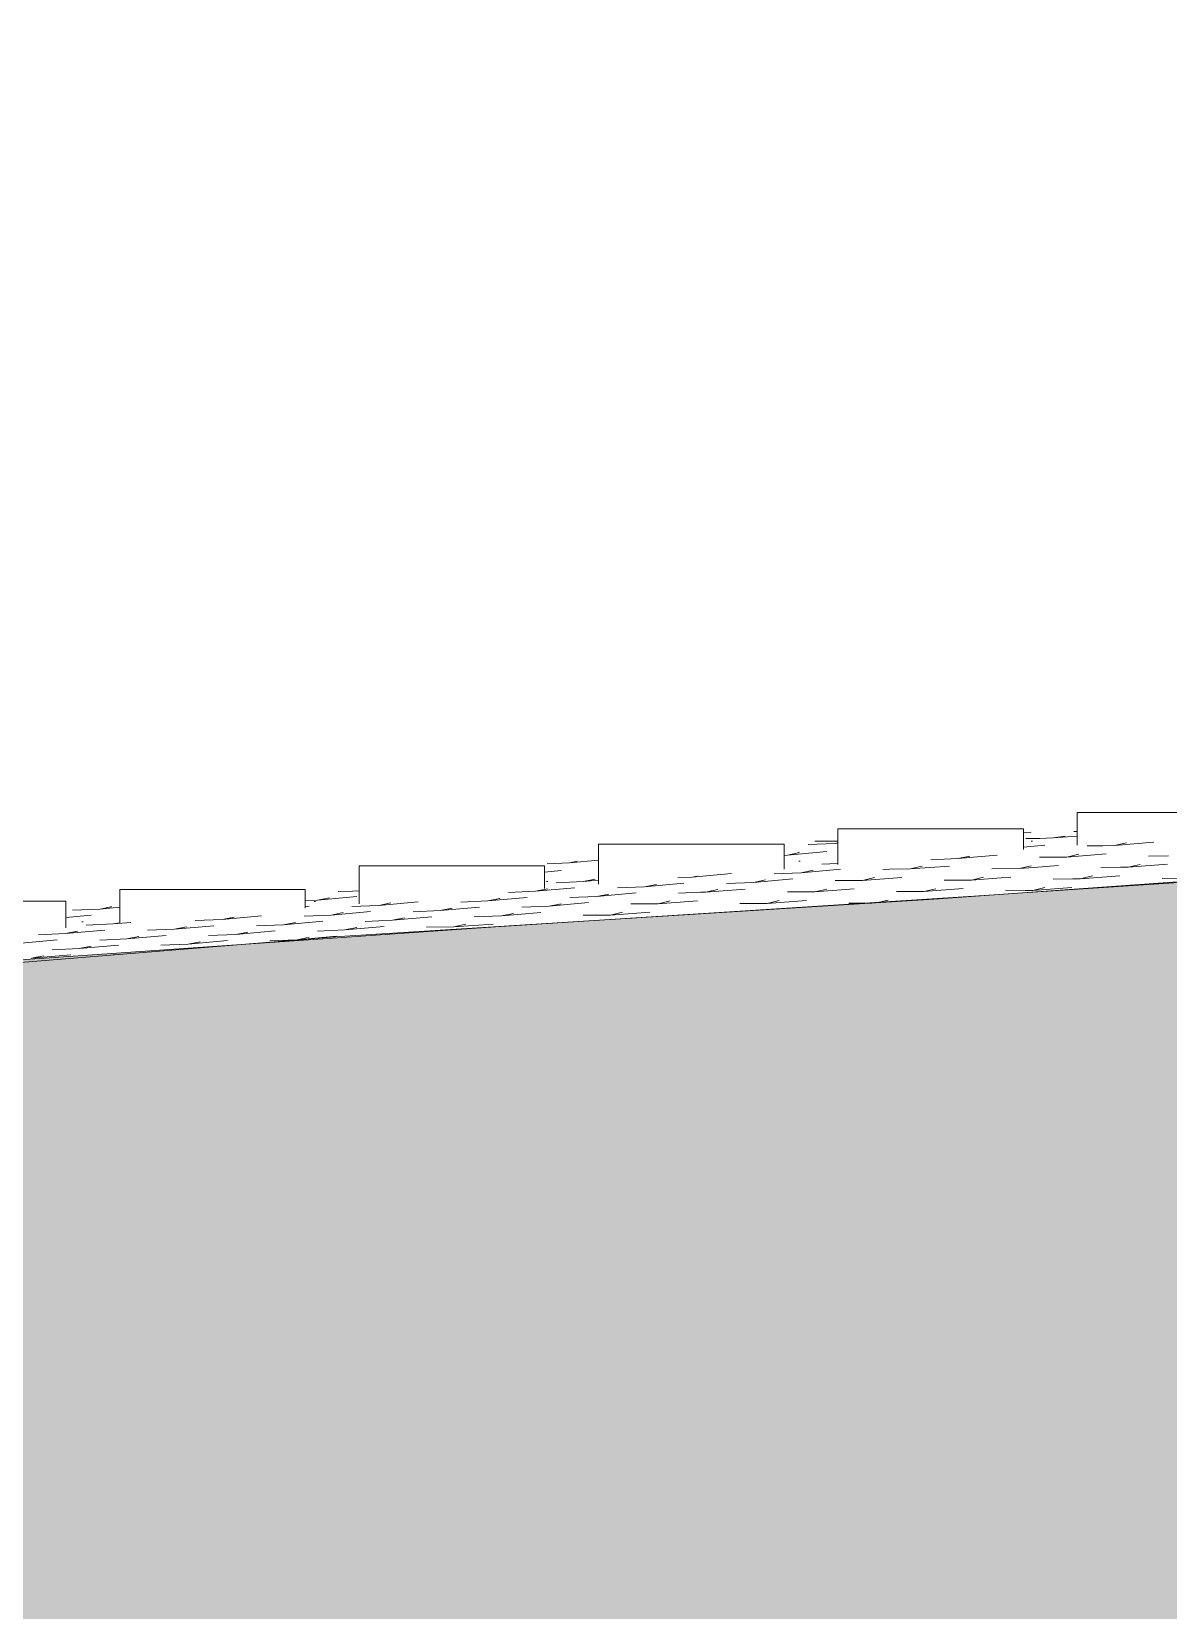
# Model space of a CAD drawing. Header units: metres. Extents: x -111189 to -108577, y -72951 to -72647.
# Drawn here: x -108817.408 to -108814.955, y -72944.842 to -72941.436 of the extents above; entities that cross this region are included whole.
import ezdxf

# ---------------------------------------------------------------- set-up
doc = ezdxf.new("R2010")
doc.units = ezdxf.units.M
doc.header["$MEASUREMENT"] = 0
for name, color, linetype in [('00 - DESENHO 2D', 7, 'Continuous'), ('01 - TERRENO PROPOSTO', 7, 'Continuous'), ('03 - LAJES', 7, 'Continuous'), ('06 - FORRA', 7, 'Continuous')]:
    doc.layers.add(name, color=color, linetype=linetype)
pattern_1 = [(360, (-108649.912126, -72941.96242), (0.021783658, 0.043567315), [0, -0.043567315])]

# ---------------------------------------------------------------- blocks, each defined once
blk = doc.blocks.new('Corte Elem_1645_1', base_point=(-108649.9121, -72941.9624))
at = {"layer": '06 - FORRA', "linetype": 'Continuous', "lineweight": 13}
h = blk.add_hatch(dxfattribs=at)
h.set_pattern_fill('DOTS_0001', color=251, style=0, pattern_type=2)
h.set_pattern_definition(pattern_1)
h.paths.add_polyline_path([(-108814.1422, -72941.3624), (-108814.5422, -72941.3624), (-108814.5421, -72941.3625)])
h = blk.add_hatch(dxfattribs=at)
h.set_pattern_fill('DOTS_0001', color=251, style=0, pattern_type=2)
h.set_pattern_definition(pattern_1)
h.paths.add_polyline_path([(-108814.2358, -72943.0462), (-108814.2358, -72943.0919), (-108814.1969, -72943.0891)])
h = blk.add_hatch(dxfattribs=at)
h.set_pattern_fill('DOTS_0001', color=251, style=0, pattern_type=2)
h.set_pattern_definition(pattern_1)
h.paths.add_polyline_path([(-108814.7455, -72943.1276), (-108814.7521, -72943.1203), (-108814.7521, -72943.128)])
h = blk.add_hatch(dxfattribs=at)
h.set_pattern_fill('DOTS_0001', color=251, style=0, pattern_type=2)
h.set_pattern_definition(pattern_1)
h.paths.add_polyline_path([(-108815.2684, -72943.164), (-108815.2612, -72943.1635), (-108815.2684, -72943.1556)])
at = {"layer": '06 - FORRA', "color": 7, "linetype": 'Continuous', "lineweight": 13}
blk.add_line((-108814.5422, -72941.3624), (-108815.9521, -72941.3624), dxfattribs=at)
blk = doc.blocks.new('Corte Elem_1690_1', base_point=(-108649.9121, -72941.9624))
at = {"layer": '01 - TERRENO PROPOSTO', "linetype": 'Continuous', "lineweight": 13}
h = blk.add_hatch(dxfattribs=at)
h.set_pattern_fill('DOTS_0001', color=251, style=0, pattern_type=2)
h.set_pattern_definition(pattern_1)
h.paths.add_polyline_path([(-108815.2684, -72943.164), (-108815.2684, -72943.1653), (-108815.2602, -72943.1647), (-108815.2612, -72943.1635)])
h = blk.add_hatch(dxfattribs=at)
h.set_pattern_fill('DOTS_0001', color=251, style=0, pattern_type=2)
h.set_pattern_definition(pattern_1)
h.paths.add_polyline_path([(-108815.2684, -72943.1653), (-108815.2684, -72943.1803), (-108815.248, -72943.1781), (-108815.2602, -72943.1647)])
h = blk.add_hatch(dxfattribs=at)
h.set_pattern_fill('DOTS_0001', color=251, style=0, pattern_type=2)
h.set_pattern_definition(pattern_1)
h.paths.add_polyline_path([(-108815.2684, -72943.1803), (-108815.2684, -72943.1811), (-108815.2466, -72943.1796), (-108815.248, -72943.1781)])
h = blk.add_hatch(dxfattribs=at)
h.set_pattern_fill('DOTS_0001', color=251, style=0, pattern_type=2)
h.set_pattern_definition(pattern_1)
h.paths.add_polyline_path([(-108815.7829, -72943.1907), (-108815.7846, -72943.1888), (-108815.7846, -72943.1909)])
h = blk.add_hatch(dxfattribs=at)
h.set_pattern_fill('DOTS_0001', color=251, style=0, pattern_type=2)
h.set_pattern_definition(pattern_1)
h.paths.add_polyline_path([(-108815.7846, -72943.1909), (-108815.7846, -72943.1985), (-108815.7762, -72943.198), (-108815.7829, -72943.1907)])
h = blk.add_hatch(dxfattribs=at)
h.set_pattern_fill('DOTS_0001', color=251, style=0, pattern_type=2)
h.set_pattern_definition(pattern_1)
h.paths.add_polyline_path([(-108815.7762, -72943.198), (-108815.7846, -72943.1985), (-108815.7846, -72943.2011), (-108815.7741, -72943.2004)])
h = blk.add_hatch(dxfattribs=at)
h.set_pattern_fill('DOTS_0001', color=251, style=0, pattern_type=2)
h.set_pattern_definition(pattern_1)
h.paths.add_polyline_path([(-108815.7741, -72943.2004), (-108815.7846, -72943.2011), (-108815.7846, -72943.2096), (-108815.7666, -72943.2087)])
h = blk.add_hatch(dxfattribs=at)
h.set_pattern_fill('DOTS_0001', color=251, style=0, pattern_type=2)
h.set_pattern_definition(pattern_1)
h.paths.add_polyline_path([(-108815.7666, -72943.2087), (-108815.7846, -72943.2096), (-108815.7846, -72943.2178), (-108815.76, -72943.216)])
h = blk.add_hatch(dxfattribs=at)
h.set_pattern_fill('DOTS_0001', color=251, style=0, pattern_type=2)
h.set_pattern_definition(pattern_1)
h.paths.add_polyline_path([(-108815.2466, -72943.1796), (-108815.2684, -72943.1811), (-108815.2684, -72943.1812), (-108815.2464, -72943.1799)])
h = blk.add_hatch(dxfattribs=at)
h.set_pattern_fill('DOTS_0001', color=251, style=0, pattern_type=2)
h.set_pattern_definition(pattern_1)
h.paths.add_polyline_path([(-108815.2464, -72943.1799), (-108815.2684, -72943.1812), (-108815.2684, -72943.1824), (-108815.2441, -72943.1824)])
h = blk.add_hatch(dxfattribs=at)
h.set_pattern_fill('DOTS_0001', color=251, style=0, pattern_type=2)
h.set_pattern_definition(pattern_1)
h.paths.add_polyline_path([(-108815.2441, -72943.1824), (-108815.2684, -72943.1824), (-108815.2684, -72943.1957), (-108815.2341, -72943.1934)])
h = blk.add_hatch(dxfattribs=at)
h.set_pattern_fill('DOTS_0001', color=251, style=0, pattern_type=2)
h.set_pattern_definition(pattern_1)
h.paths.add_polyline_path([(-108815.2684, -72943.1957), (-108815.2684, -72943.2004), (-108815.233, -72943.1947), (-108815.2341, -72943.1934)])
h = blk.add_hatch(dxfattribs=at)
h.set_pattern_fill('DOTS_0001', color=251, style=0, pattern_type=2)
h.set_pattern_definition(pattern_1)
h.paths.add_polyline_path([(-108816.3009, -72943.2358), (-108816.3009, -72943.2379), (-108816.299, -72943.2378)])
h = blk.add_hatch(dxfattribs=at)
h.set_pattern_fill('DOTS_0001', color=251, style=0, pattern_type=2)
h.set_pattern_definition(pattern_1)
h.paths.add_polyline_path([(-108816.3009, -72943.2379), (-108816.3009, -72943.2545), (-108816.2849, -72943.2534), (-108816.299, -72943.2378)])
h = blk.add_hatch(dxfattribs=at)
h.set_pattern_fill('DOTS_0001', color=251, style=0, pattern_type=2)
h.set_pattern_definition(pattern_1)
h.paths.add_polyline_path([(-108815.76, -72943.216), (-108815.7846, -72943.2178), (-108815.7846, -72943.2293), (-108815.7499, -72943.2271)])
h = blk.add_hatch(dxfattribs=at)
h.set_pattern_fill('DOTS_0001', color=251, style=0, pattern_type=2)
h.set_pattern_definition(pattern_1)
h.paths.add_polyline_path([(-108815.7499, -72943.2271), (-108815.7846, -72943.2293), (-108815.7846, -72943.2426), (-108815.7421, -72943.2357)])
h = blk.add_hatch(dxfattribs=at)
h.set_pattern_fill('DOTS_0001', color=251, style=0, pattern_type=2)
h.set_pattern_definition(pattern_1)
h.paths.add_polyline_path([(-108816.3009, -72943.2545), (-108816.3009, -72943.263), (-108816.2776, -72943.2614), (-108816.2849, -72943.2534)])
h = blk.add_hatch(dxfattribs=at)
h.set_pattern_fill('DOTS_0001', color=251, style=0, pattern_type=2)
h.set_pattern_definition(pattern_1)
h.paths.add_polyline_path([(-108816.2776, -72943.2614), (-108816.3009, -72943.263), (-108816.3009, -72943.2848), (-108816.2622, -72943.2785)])
h = blk.add_hatch(dxfattribs=at)
h.set_pattern_fill('DOTS_0001', color=251, style=0, pattern_type=2)
h.set_pattern_definition(pattern_1)
h.paths.add_polyline_path([(-108816.8136, -72943.291), (-108816.8171, -72943.2871), (-108816.8171, -72943.2912)])
h = blk.add_hatch(dxfattribs=at)
h.set_pattern_fill('DOTS_0001', color=251, style=0, pattern_type=2)
h.set_pattern_definition(pattern_1)
h.paths.add_polyline_path([(-108816.8171, -72943.2912), (-108816.8171, -72943.2966), (-108816.809, -72943.2961), (-108816.8136, -72943.291)])
h = blk.add_hatch(dxfattribs=at)
h.set_pattern_fill('DOTS_0001', color=251, style=0, pattern_type=2)
h.set_pattern_definition(pattern_1)
h.paths.add_polyline_path([(-108816.8171, -72943.2966), (-108816.8171, -72943.327), (-108816.7856, -72943.3218), (-108816.809, -72943.2961)])
h = blk.add_hatch(dxfattribs=at)
h.set_pattern_fill('DOTS_0001', color=251, style=0, pattern_type=2)
h.set_pattern_definition(pattern_1)
h.paths.add_polyline_path([(-108817.3334, -72943.3219), (-108817.3334, -72943.3279), (-108817.3199, -72943.327), (-108817.3251, -72943.3212)])
h = blk.add_hatch(dxfattribs=at)
h.set_pattern_fill('DOTS_0001', color=251, style=0, pattern_type=2)
h.set_pattern_definition(pattern_1)
h.paths.add_polyline_path([(-108817.3334, -72943.3279), (-108817.3334, -72943.3302), (-108817.3178, -72943.3292), (-108817.3199, -72943.327)])
h = blk.add_hatch(dxfattribs=at)
h.set_pattern_fill('DOTS_0001', color=251, style=0, pattern_type=2)
h.set_pattern_definition(pattern_1)
h.paths.add_polyline_path([(-108817.3334, -72943.3302), (-108817.3334, -72943.3691), (-108817.2883, -72943.3618), (-108817.3178, -72943.3292)])
at = {"layer": '01 - TERRENO PROPOSTO', "color": 7, "linetype": 'Continuous', "lineweight": 13}
for p, q in [((-108815.2684, -72943.1646), (-108815.2516, -72943.1634)), ((-108815.2329, -72943.1764), (-108815.2627, -72943.177)), ((-108815.2039, -72943.1754), (-108815.2329, -72943.1764)), ((-108815.2039, -72943.1754), (-108815.1782, -72943.1717)), ((-108815.2039, -72943.1754), (-108815.1521, -72943.1718)), ((-108815.1521, -72943.1614), (-108815.1598, -72943.1615)), ((-108815.7768, -72943.213), (-108815.7846, -72943.2133)), ((-108815.7768, -72943.213), (-108815.6924, -72943.2046)), ((-108815.7768, -72943.213), (-108815.7573, -72943.2081)), ((-108815.7573, -72943.2081), (-108815.7511, -72943.2065)), ((-108815.674, -72943.1873), (-108815.7328, -72943.1896)), ((-108815.7178, -72943.1824), (-108815.6734, -72943.1824)), ((-108815.674, -72943.1873), (-108815.6684, -72943.186)), ((-108815.674, -72943.1873), (-108815.6684, -72943.1868)), ((-108815.6734, -72943.1824), (-108815.6684, -72943.1824)), ((-108815.4096, -72943.22), (-108815.3251, -72943.2124)), ((-108815.2684, -72943.1956), (-108815.2222, -72943.1908)), ((-108815.1745, -72943.2171), (-108815.09, -72943.21)), ((-108815.1745, -72943.2171), (-108815.1488, -72943.2108)), ((-108815.0967, -72943.1924), (-108815.1304, -72943.1926)), ((-108815.0717, -72943.1921), (-108815.0967, -72943.1924)), ((-108815.0717, -72943.1921), (-108814.9872, -72943.185)), ((-108815.0717, -72943.1921), (-108815.046, -72943.1858)), ((-108816.3009, -72943.2497), (-108816.2653, -72943.2461)), ((-108816.247, -72943.2291), (-108816.2957, -72943.2311)), ((-108816.247, -72943.2291), (-108816.1846, -72943.2232)), ((-108816.247, -72943.2291), (-108816.2306, -72943.2255)), ((-108815.7474, -72943.2505), (-108815.663, -72943.2429)), ((-108815.7474, -72943.2505), (-108815.7217, -72943.2452)), ((-108815.6684, -72943.2305), (-108815.7034, -72943.232)), ((-108815.5565, -72943.2427), (-108815.5712, -72943.2433)), ((-108815.5124, -72943.2425), (-108815.5565, -72943.2427)), ((-108815.5124, -72943.2425), (-108815.4279, -72943.2362)), ((-108815.5124, -72943.2425), (-108815.4867, -72943.2364)), ((-108815.4096, -72943.22), (-108815.4683, -72943.2224)), ((-108815.4096, -72943.22), (-108815.3838, -72943.2148)), ((-108815.2773, -72943.2418), (-108815.3361, -72943.242)), ((-108815.2773, -72943.2418), (-108815.2516, -72943.2356)), ((-108815.2773, -72943.2418), (-108815.2455, -72943.2394)), ((-108815.2455, -72943.2394), (-108815.1929, -72943.2349)), ((-108815.1748, -72943.2171), (-108815.2333, -72943.2173)), ((-108815.1745, -72943.2171), (-108815.1748, -72943.2171)), ((-108815.0586, -72943.2389), (-108815.101, -72943.2395)), ((-108815.0423, -72943.2388), (-108815.0586, -72943.2389)), ((-108815.0423, -72943.2388), (-108814.9578, -72943.2322)), ((-108815.0423, -72943.2388), (-108815.0166, -72943.2325)), ((-108814.9555, -72943.2139), (-108814.9982, -72943.2145)), ((-108816.2176, -72943.2697), (-108816.2763, -72943.2721)), ((-108816.2176, -72943.2697), (-108816.1919, -72943.2644)), ((-108816.2176, -72943.2697), (-108816.1846, -72943.2667)), ((-108816.0853, -72943.281), (-108816.1441, -72943.2834)), ((-108816.0853, -72943.281), (-108816.0009, -72943.2733)), ((-108816.0853, -72943.281), (-108816.0596, -72943.2757)), ((-108815.9825, -72943.2601), (-108816.0139, -72943.2613)), ((-108815.9825, -72943.2601), (-108815.898, -72943.2524)), ((-108815.9825, -72943.2601), (-108815.972, -72943.2579)), ((-108815.8503, -72943.2714), (-108815.909, -72943.2738)), ((-108815.8503, -72943.2714), (-108815.7658, -72943.2637)), ((-108815.8503, -72943.2714), (-108815.8246, -72943.2661)), ((-108815.7474, -72943.2505), (-108815.8062, -72943.2529)), ((-108815.6152, -72943.2672), (-108815.674, -72943.2674)), ((-108815.6152, -72943.2672), (-108815.5307, -72943.2609)), ((-108815.6152, -72943.2672), (-108815.5895, -72943.2611)), ((-108815.3802, -72943.2665), (-108815.4389, -72943.2667)), ((-108815.3802, -72943.2665), (-108815.3544, -72943.2603)), ((-108815.3802, -72943.2665), (-108815.3162, -72943.2617)), ((-108815.3162, -72943.2617), (-108815.2957, -72943.2599)), ((-108815.1617, -72943.2638), (-108815.2039, -72943.2645)), ((-108815.1451, -72943.2638), (-108815.1617, -72943.2638)), ((-108815.1451, -72943.2638), (-108815.0606, -72943.2572)), ((-108815.1451, -72943.2638), (-108815.1194, -72943.2575)), ((-108814.91, -72943.2624), (-108814.9688, -72943.2628)), ((-108816.7905, -72943.3097), (-108816.8171, -72943.3108)), ((-108816.7905, -72943.3097), (-108816.7061, -72943.3021)), ((-108816.7905, -72943.3097), (-108816.7648, -72943.3045)), ((-108816.7152, -72943.29), (-108816.7465, -72943.2908)), ((-108816.7009, -72943.2894), (-108816.7152, -72943.29)), ((-108816.6583, -72943.321), (-108816.5738, -72943.3134)), ((-108816.4232, -72943.3114), (-108816.482, -72943.3138)), ((-108816.4232, -72943.3114), (-108816.3388, -72943.3038)), ((-108816.4232, -72943.3114), (-108816.3975, -72943.3062)), ((-108816.3204, -72943.2906), (-108816.3792, -72943.293)), ((-108816.3204, -72943.2906), (-108816.2359, -72943.2829)), ((-108816.3204, -72943.2906), (-108816.2947, -72943.2853)), ((-108816.291, -72943.3227), (-108816.2065, -72943.3151)), ((-108816.1882, -72943.3019), (-108816.2469, -72943.3043)), ((-108816.1882, -72943.3019), (-108816.1037, -72943.2942)), ((-108816.1882, -72943.3019), (-108816.1625, -72943.2966)), ((-108816.0559, -72943.3174), (-108815.9715, -72943.311)), ((-108816.0559, -72943.3174), (-108816.0302, -72943.3112)), ((-108815.965, -72943.2927), (-108816.0119, -72943.2947)), ((-108815.9531, -72943.2927), (-108815.965, -72943.2927)), ((-108815.9531, -72943.2927), (-108815.8686, -72943.2863)), ((-108815.9531, -72943.2927), (-108815.9411, -72943.2898)), ((-108815.9411, -72943.2898), (-108815.9274, -72943.287)), ((-108815.8209, -72943.3166), (-108815.7364, -72943.3103)), ((-108815.8209, -72943.3166), (-108815.7952, -72943.3105)), ((-108815.7181, -72943.2919), (-108815.7768, -72943.2921)), ((-108815.7181, -72943.2919), (-108815.6336, -72943.2856)), ((-108815.7181, -72943.2919), (-108815.6923, -72943.2858)), ((-108815.5826, -72943.3151), (-108815.5601, -72943.3097)), ((-108815.483, -72943.2912), (-108815.5418, -72943.2914)), ((-108815.5404, -72943.3125), (-108815.5013, -72943.3095)), ((-108815.483, -72943.2912), (-108815.3985, -72943.2848)), ((-108815.483, -72943.2912), (-108815.4573, -72943.285)), ((-108815.2648, -72943.2888), (-108815.3067, -72943.2894)), ((-108815.2479, -72943.2887), (-108815.2648, -72943.2888)), ((-108815.2479, -72943.2887), (-108815.1635, -72943.2822)), ((-108815.2479, -72943.2887), (-108815.2222, -72943.2825)), ((-108817.3334, -72943.3471), (-108817.279, -72943.3422)), ((-108817.2606, -72943.3289), (-108817.3194, -72943.3313)), ((-108817.2606, -72943.3289), (-108817.2359, -72943.3239)), ((-108817.2606, -72943.3289), (-108817.2171, -72943.325)), ((-108817.2359, -72943.3239), (-108817.2349, -72943.3236)), ((-108816.9962, -72943.3515), (-108816.9117, -72943.3439)), ((-108816.9962, -72943.3515), (-108816.9705, -72943.3463)), ((-108816.7611, -72943.3419), (-108816.8199, -72943.3443)), ((-108816.8171, -72943.3238), (-108816.8089, -72943.323)), ((-108816.7611, -72943.3419), (-108816.6767, -72943.3343)), ((-108816.7611, -72943.3419), (-108816.7354, -72943.3367)), ((-108816.6583, -72943.321), (-108816.7171, -72943.3234)), ((-108816.6583, -72943.321), (-108816.6326, -72943.3158)), ((-108816.6289, -72943.3532), (-108816.5444, -72943.3456)), ((-108816.6289, -72943.3532), (-108816.6032, -72943.348)), ((-108816.5261, -72943.3323), (-108816.5848, -72943.3347)), ((-108816.5261, -72943.3323), (-108816.4416, -72943.3247)), ((-108816.5261, -72943.3323), (-108816.5004, -72943.3271)), ((-108816.3938, -72943.3436), (-108816.4526, -72943.346)), ((-108816.3938, -72943.3436), (-108816.3681, -72943.3384)), ((-108816.3938, -72943.3436), (-108816.3423, -72943.339)), ((-108816.291, -72943.3227), (-108816.3498, -72943.3251)), ((-108816.3423, -72943.339), (-108816.3094, -72943.3365)), ((-108816.291, -72943.3227), (-108816.2653, -72943.3175)), ((-108816.1588, -72943.3421), (-108816.2175, -72943.3423)), ((-108816.1588, -72943.3421), (-108816.0743, -72943.3357)), ((-108816.1588, -72943.3421), (-108816.1331, -72943.3359)), ((-108816.0559, -72943.3174), (-108816.1147, -72943.3176)), ((-108815.8209, -72943.3166), (-108815.8796, -72943.3168)), ((-108815.5953, -72943.3159), (-108815.6446, -72943.3161)), ((-108817.3341, -72943.382), (-108817.3928, -72943.3844)), ((-108817.3341, -72943.382), (-108817.2496, -72943.3744)), ((-108817.3341, -72943.382), (-108817.3084, -72943.3768)), ((-108817.2313, -72943.3611), (-108817.29, -72943.3635)), ((-108817.2313, -72943.3611), (-108817.1936, -72943.3577)), ((-108817.2313, -72943.3611), (-108817.2171, -72943.3583)), ((-108817.099, -72943.3724), (-108817.1578, -72943.3748)), ((-108817.099, -72943.3724), (-108817.0145, -72943.3648)), ((-108817.099, -72943.3724), (-108817.0733, -72943.3672)), ((-108816.9962, -72943.3515), (-108817.055, -72943.3539)), ((-108816.9668, -72943.3837), (-108817.0256, -72943.3861)), ((-108816.9668, -72943.3837), (-108816.8823, -72943.3761)), ((-108816.9668, -72943.3837), (-108816.9411, -72943.3785)), ((-108816.864, -72943.3628), (-108816.9227, -72943.3652)), ((-108816.864, -72943.3628), (-108816.7795, -72943.3552)), ((-108816.864, -72943.3628), (-108816.8383, -72943.3576)), ((-108816.7317, -72943.3741), (-108816.7905, -72943.3765)), ((-108816.7317, -72943.3741), (-108816.6473, -72943.3665)), ((-108816.7317, -72943.3741), (-108816.706, -72943.3689)), ((-108816.6289, -72943.3532), (-108816.6877, -72943.3556)), ((-108816.4967, -72943.3676), (-108816.5554, -72943.3678)), ((-108816.4967, -72943.3676), (-108816.4122, -72943.3612)), ((-108816.4967, -72943.3676), (-108816.471, -72943.3614)), ((-108817.4369, -72943.4029), (-108817.3524, -72943.3953)), ((-108817.3047, -72943.4142), (-108817.3634, -72943.4166)), ((-108817.3047, -72943.4142), (-108817.2202, -72943.4066)), ((-108817.3047, -72943.4142), (-108817.279, -72943.409)), ((-108817.2019, -72943.3933), (-108817.2606, -72943.3957)), ((-108817.2019, -72943.3933), (-108817.1174, -72943.3857)), ((-108817.2019, -72943.3933), (-108817.1761, -72943.3881)), ((-108817.0696, -72943.4046), (-108817.1284, -72943.407)), ((-108817.0696, -72943.4046), (-108816.9851, -72943.397)), ((-108817.0696, -72943.4046), (-108817.0439, -72943.3994)), ((-108816.8346, -72943.395), (-108816.8933, -72943.3974)), ((-108816.8346, -72943.395), (-108816.7501, -72943.3874)), ((-108816.8346, -72943.395), (-108816.8089, -72943.3898)), ((-108817.4075, -72943.4351), (-108817.323, -72943.4275)), ((-108817.4075, -72943.4351), (-108817.3818, -72943.4299)), ((-108817.229, -72943.4278), (-108817.2312, -72943.4279)), ((-108817.1534, -72943.4216), (-108817.1467, -72943.4203))]:
    blk.add_line(p, q, dxfattribs=at)
at = {"layer": '01 - TERRENO PROPOSTO', "color": 7, "linetype": 'Continuous', "lineweight": 20, "flags": 128}
blk.add_lwpolyline([(-108814.1422, -72943.1229), (-108814.171, -72943.1272), (-108814.9441, -72943.2725), (-108815.2911, -72943.2952), (-108815.4616, -72943.3075), (-108816.7433, -72943.3881), (-108818.164, -72943.5042), (-108820.2926, -72943.6526), (-108820.6806, -72943.6824), (-108820.7624, -72943.6893), (-108820.7784, -72943.6906), (-108821.1911, -72943.7278), (-108821.2878, -72943.7354), (-108821.7623, -72943.7787), (-108823.2192, -72943.9165), (-108824.0998, -72943.9858), (-108825.9132, -72944.1626), (-108826.1302, -72944.1824), (-108826.275, -72944.1824)], dxfattribs=at)
blk = doc.blocks.new('Corte Elem_1805_1', base_point=(-108649.9121, -72941.9624))
at = {"layer": '06 - FORRA', "linetype": 'Continuous', "lineweight": 13}
h = blk.add_hatch(dxfattribs=at)
h.set_pattern_fill('DOTS_0001', color=251, style=0, pattern_type=2)
h.set_pattern_definition(pattern_1)
h.paths.add_polyline_path([(-108817.3251, -72943.3212), (-108817.3334, -72943.3121), (-108817.3334, -72943.3219)])
h = blk.add_hatch(dxfattribs=at)
h.set_pattern_fill('DOTS_0001', color=251, style=0, pattern_type=2)
h.set_pattern_definition(pattern_1)
h.paths.add_polyline_path([(-108817.8497, -72943.3371), (-108817.8497, -72943.3667), (-108817.8247, -72943.3646)])
at = {"layer": '06 - FORRA', "color": 7, "linetype": 'Continuous', "lineweight": 13}
blk.add_line((-108815.9521, -72941.3624), (-108817.9492, -72941.3624), dxfattribs=at)
blk = doc.blocks.new('Corte Elem_1816_1', base_point=(-108649.9121, -72941.9624))
at = {"layer": '03 - LAJES', "color": 7, "linetype": 'Continuous', "lineweight": 13}
for p, q in [((-108817.7334, -72943.4018), (-108817.7334, -72943.3121)), ((-108817.7334, -72943.3121), (-108817.3334, -72943.3121)), ((-108817.3334, -72943.3691), (-108817.3334, -72943.3121))]:
    blk.add_line(p, q, dxfattribs=at)
blk = doc.blocks.new('Corte Elem_1817_1', base_point=(-108649.9121, -72941.9624))
at = {"layer": '03 - LAJES', "color": 7, "linetype": 'Continuous', "lineweight": 13}
for p, q in [((-108817.2171, -72943.3596), (-108817.2171, -72943.2871)), ((-108817.2171, -72943.2871), (-108816.8171, -72943.2871)), ((-108816.8171, -72943.327), (-108816.8171, -72943.2871))]:
    blk.add_line(p, q, dxfattribs=at)
blk = doc.blocks.new('Corte Elem_1818_1', base_point=(-108649.9121, -72941.9624))
at = {"layer": '03 - LAJES', "color": 7, "linetype": 'Continuous', "lineweight": 13}
for p, q in [((-108816.7009, -72943.3175), (-108816.7009, -72943.2358)), ((-108816.7009, -72943.2358), (-108816.3009, -72943.2358)), ((-108816.3009, -72943.2848), (-108816.3009, -72943.2358))]:
    blk.add_line(p, q, dxfattribs=at)
blk = doc.blocks.new('Corte Elem_1819_1', base_point=(-108649.9121, -72941.9624))
at = {"layer": '03 - LAJES', "color": 7, "linetype": 'Continuous', "lineweight": 13}
for p, q in [((-108816.1846, -72943.2753), (-108816.1846, -72943.1888)), ((-108816.1846, -72943.1888), (-108815.7846, -72943.1888)), ((-108815.7846, -72943.2426), (-108815.7846, -72943.1888))]:
    blk.add_line(p, q, dxfattribs=at)
blk = doc.blocks.new('Corte Elem_1820_1', base_point=(-108649.9121, -72941.9624))
at = {"layer": '03 - LAJES', "color": 7, "linetype": 'Continuous', "lineweight": 13}
for p, q in [((-108815.6684, -72943.2331), (-108815.6684, -72943.1556)), ((-108815.6684, -72943.1556), (-108815.2684, -72943.1556)), ((-108815.2684, -72943.2004), (-108815.2684, -72943.1556))]:
    blk.add_line(p, q, dxfattribs=at)
blk = doc.blocks.new('Corte Elem_1821_1', base_point=(-108649.9121, -72941.9624))
at = {"layer": '03 - LAJES', "color": 7, "linetype": 'Continuous', "lineweight": 13}
for p, q in [((-108815.1521, -72943.1909), (-108815.1521, -72943.1203)), ((-108815.1521, -72943.1203), (-108814.7521, -72943.1203)), ((-108814.7521, -72943.1659), (-108814.7521, -72943.1203))]:
    blk.add_line(p, q, dxfattribs=at)

msp = doc.modelspace()

# ---------------------------------------------------------------- hatches: boundary and pattern name
at = {"layer": '00 - DESENHO 2D', "linetype": 'Continuous', "lineweight": 13}
msp.add_hatch(color=251, dxfattribs=at).paths.add_polyline_path([(-108830.0958, -72944.2534), (-108829.6559, -72944.2524), (-108829.1337, -72944.2524), (-108828.6315, -72944.2674), (-108828.0544, -72944.2599), (-108827.9073, -72944.2599), (-108827.9073, -72944.1191), (-108826.4712, -72944.1191), (-108826.4712, -72942.9269), (-108826.2673, -72942.9269), (-108826.2673, -72944.1914), (-108826.1117, -72944.1814), (-108824.7162, -72944.0467), (-108823.2887, -72943.9225), (-108821.4288, -72943.749), (-108820.2171, -72943.6479), (-108818.9017, -72943.5562), (-108817.6082, -72943.4508), (-108816.4067, -72943.3675), (-108815.3309, -72943.2986), (-108814.9164, -72943.2688), (-108814.1344, -72943.1219), (-108814.1344, -72942.8364), (-108809.3421, -72942.8341), (-108809.3429, -72940.4134), (-108811.2835, -72940.4141), (-108811.2836, -72940.1178), (-108811.0897, -72940.1177), (-108811.0896, -72940.214), (-108809.3345, -72940.2134), (-108809.3343, -72940.1162), (-108809.122, -72940.1162), (-108809.1262, -72942.8341), (-108808.5971, -72942.8133), (-108808.5971, -72951.1828), (-108829.9439, -72951.1828), (-108830.0958, -72951.1828)])

# ---------------------------------------------------------------- linework, layer by layer
at = {"layer": '00 - DESENHO 2D', "color": 7, "linetype": 'Continuous', "lineweight": 13, "flags": 128}
msp.add_lwpolyline([(-108821.4288, -72943.749), (-108820.2171, -72943.6479), (-108818.9017, -72943.5562), (-108817.6082, -72943.4508), (-108816.4067, -72943.3675), (-108815.3309, -72943.2986), (-108814.9164, -72943.2688), (-108814.1344, -72943.1219), (-108814.1344, -72942.8364), (-108809.3421, -72942.8341)], dxfattribs=at)

# ---------------------------------------------------------------- block references
at = {"layer": '01 - TERRENO PROPOSTO', "lineweight": 0}
msp.add_blockref('Corte Elem_1690_1', (-108649.9121, -72941.9624), dxfattribs=at)
at = {"layer": '03 - LAJES', "lineweight": 0}
for name in ['Corte Elem_1821_1', 'Corte Elem_1820_1', 'Corte Elem_1819_1', 'Corte Elem_1818_1', 'Corte Elem_1816_1', 'Corte Elem_1817_1']:
    msp.add_blockref(name, (-108649.9121, -72941.9624), dxfattribs=at)
at = {"layer": '06 - FORRA', "lineweight": 0}
for name in ['Corte Elem_1805_1', 'Corte Elem_1645_1']:
    msp.add_blockref(name, (-108649.9121, -72941.9624), dxfattribs=at)

doc.saveas('drawing.dxf')
